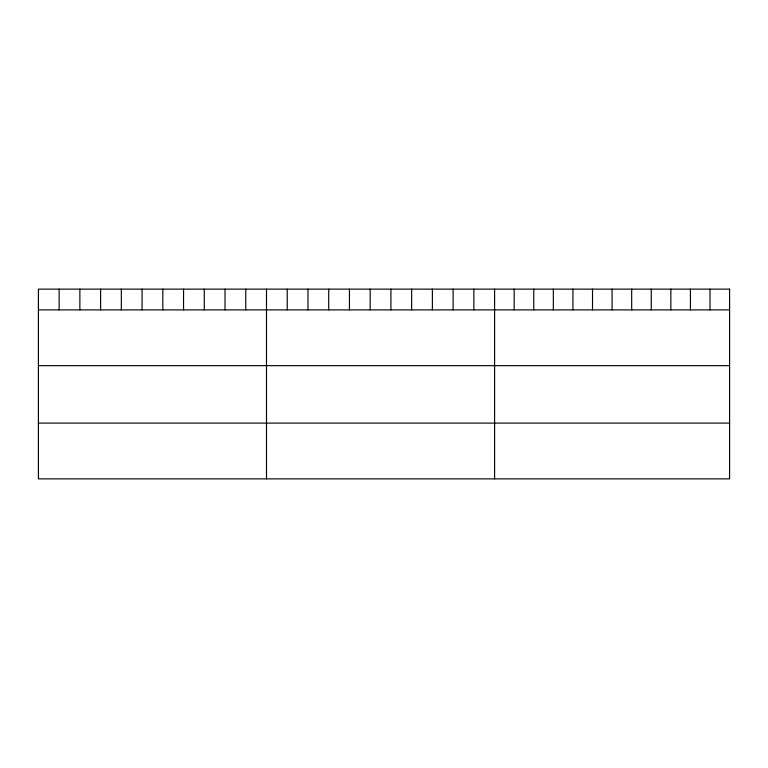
<?xml version="1.0" encoding="UTF-8"?>
<svg xmlns="http://www.w3.org/2000/svg" width="768" height="768" viewBox="0 0 768 768"><rect width="100%" height="100%" fill="white"/><g stroke="black" fill="none" stroke-linecap="round" stroke-linejoin="round"><path stroke-width="1.15" d="M38.4 309.898L729.6 309.898M38.4 365.654L729.6 365.654M38.4 423.101L729.6 423.101M710.016 289.133L710.016 309.898M690.432 289.133L690.432 309.898M670.848 289.133L670.848 309.898M651.264 289.133L651.264 309.898M631.68 289.133L631.68 309.898M612.096 289.133L612.096 309.898M592.512 289.133L592.512 309.898M572.928 289.133L572.928 309.898M553.344 289.133L553.344 309.898M533.76 289.133L533.76 309.898M514.176 289.133L514.176 309.898M494.592 289.133L494.592 478.867M473.856 289.133L473.856 309.898M453.12 289.133L453.12 309.898M432.384 289.133L432.384 309.898M411.648 289.133L411.648 309.898M390.912 289.133L390.912 309.898M370.176 289.133L370.176 309.898M349.44 289.133L349.44 309.898M328.704 289.133L328.704 309.898M307.968 289.133L307.968 309.898M287.232 289.133L287.232 309.898M266.496 289.133L266.496 478.867M245.76 289.133L245.76 309.898M225.024 289.133L225.024 309.898M204.288 289.133L204.288 309.898M183.552 289.133L183.552 309.898M162.816 289.133L162.816 309.898M142.08 289.133L142.08 309.898M121.344 289.133L121.344 309.898M100.608 289.133L100.608 309.898M79.872 289.133L79.872 309.898M59.136 289.133L59.136 309.898M729.6 289.133L38.4 289.133L38.4 478.867L729.6 478.867L729.6 289.133"/></g></svg>
